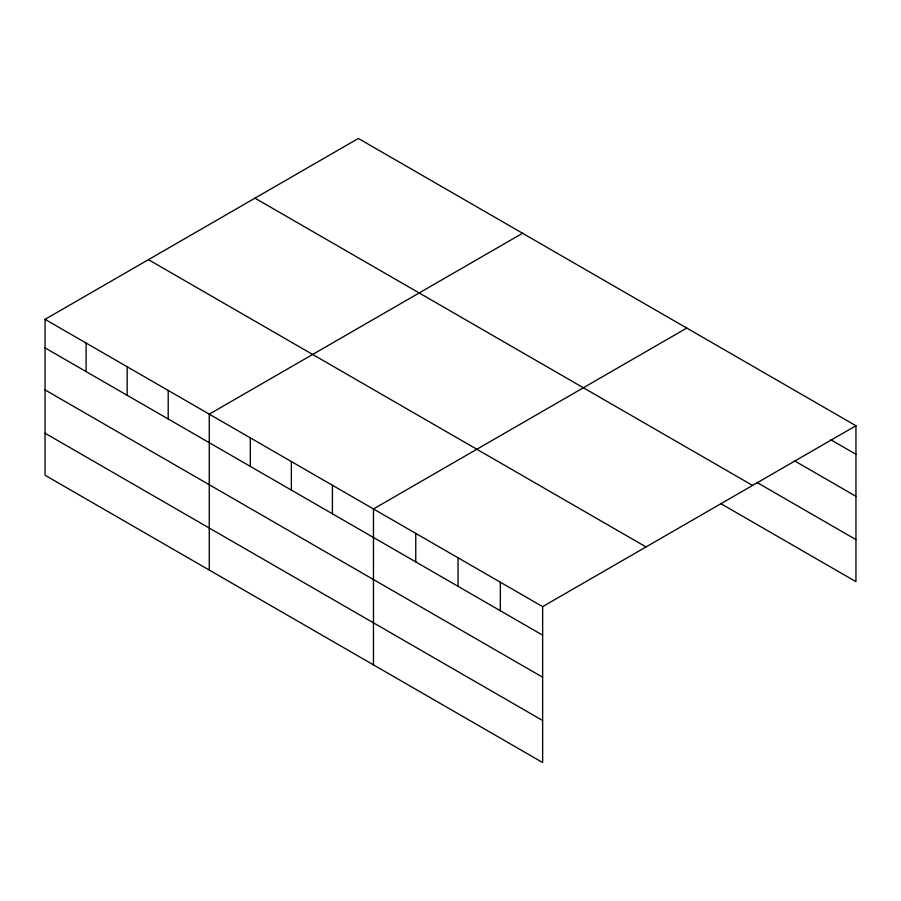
<?xml version="1.0" encoding="UTF-8"?>
<svg xmlns="http://www.w3.org/2000/svg" width="901" height="901" viewBox="0 0 901 901"><rect width="100%" height="100%" fill="white"/><g stroke="black" fill="none" stroke-linecap="round" stroke-linejoin="round"><path stroke-width="1.35" d="M542.639 677.203L542.639 606.632L45.05 319.348L45.05 475.255L542.639 762.539L542.639 677.203L45.05 389.919M720.609 503.513L855.95 581.652L855.95 425.745L358.361 138.461L45.05 319.348M522.557 233.269L209.257 414.156L209.257 570.051M686.765 328.077L373.465 508.952L373.465 664.859M542.639 606.632L855.95 425.745M830.576 439.632L855.95 454.284M794.322 460.726L855.95 496.316M756.863 482.407L855.95 539.62M254.96 198.152L752.56 485.436M148.44 259.657L646.04 546.941M45.05 347.887L542.639 635.16M45.05 433.223L542.639 720.507M500.348 582.215L500.348 610.743M458.057 557.798L458.057 586.326M415.755 533.381L415.755 561.909M332.413 485.256L332.413 513.784M291.361 461.56L291.361 490.088M250.309 437.852L250.309 466.391M168.205 390.448L168.205 418.988M127.154 366.752L127.154 395.28M86.102 343.056L86.102 371.584"/></g></svg>
